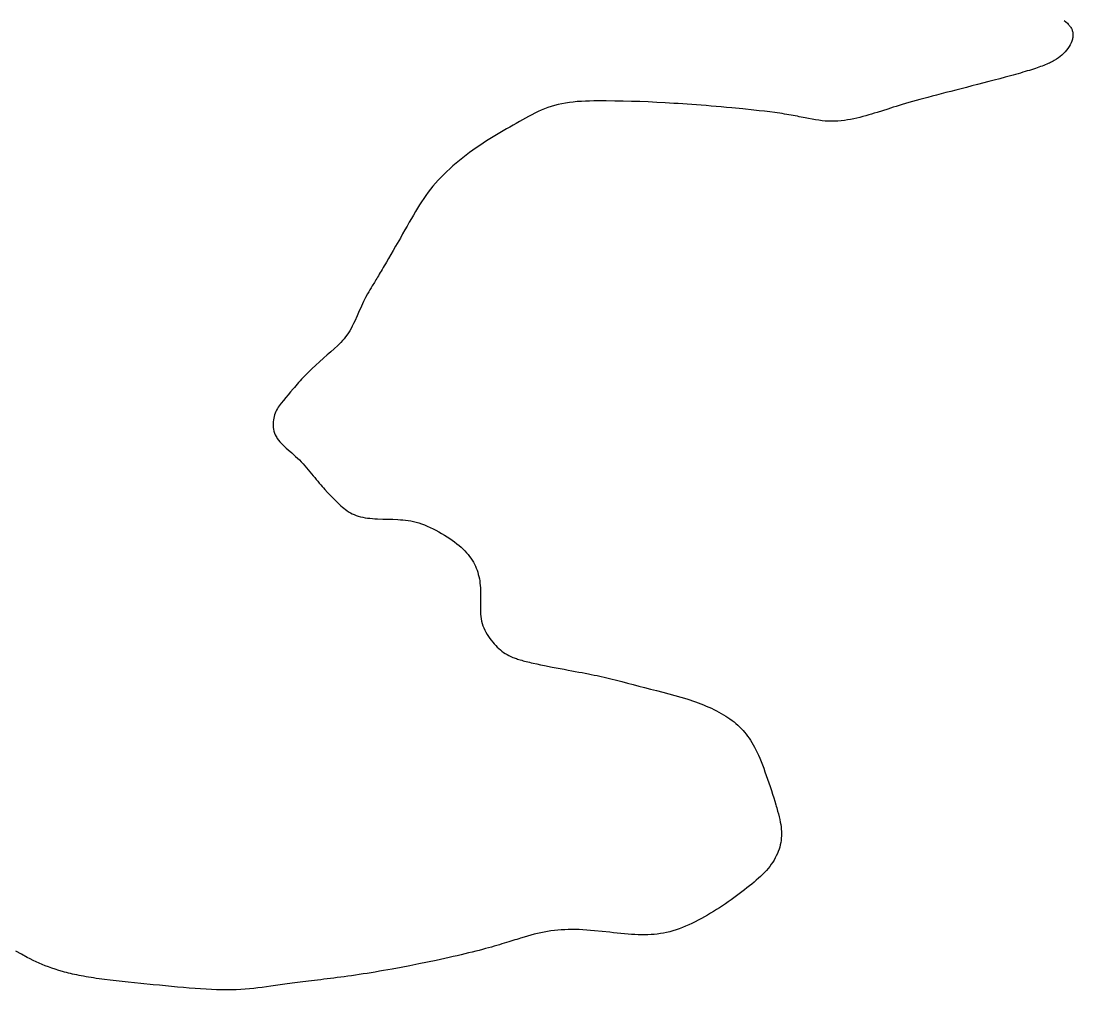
# Model space of a CAD drawing. Header units: millimetres. Extents: x -2265 to 3326, y -936 to 5294.
# Drawn here: x 1348 to 3326, y 358 to 2179 of the extents above; entities that cross this region are included whole.
import ezdxf

# ---------------------------------------------------------------- set-up
doc = ezdxf.new("R2010")
doc.units = ezdxf.units.MM
doc.layers.add('182', color=7, linetype='Continuous')

msp = doc.modelspace()

# ---------------------------------------------------------------- linework, layer by layer
at = {"layer": '182', "elevation": 182}
msp.add_lwpolyline([(3309.5, 2180.1), (3312.6, 2177.5), (3315.5, 2174.9), (3316.8, 2173.6), (3318, 2172.3), (3319.1, 2170.9), (3320.2, 2169.6), (3321.2, 2168.2), (3322.1, 2166.8), (3322.9, 2165.4), (3323.6, 2164), (3324.2, 2162.5), (3324.7, 2161.1), (3325.2, 2159.6), (3325.5, 2158), (3325.7, 2156.5), (3325.9, 2154.9), (3325.9, 2153.2), (3325.9, 2151.6), (3325.7, 2149.9), (3325.5, 2148.3), (3325.2, 2146.6), (3324.8, 2144.9), (3324.3, 2143.1), (3323.7, 2141.4), (3322.3, 2138), (3320.6, 2134.5), (3318.7, 2131.1), (3316.5, 2127.7), (3314, 2124.5), (3311.3, 2121.3), (3308.4, 2118.2), (3305.3, 2115.3), (3302, 2112.5), (3298.5, 2109.8), (3294.8, 2107.3), (3290.7, 2104.9), (3288.6, 2103.7), (3286.4, 2102.5), (3284, 2101.4), (3281.6, 2100.2), (3279.1, 2099.1), (3276.5, 2098), (3273.8, 2096.8), (3271, 2095.7), (3268.1, 2094.6), (3265, 2093.5), (3261.9, 2092.3), (3258.6, 2091.2), (3255.2, 2090), (3251.6, 2088.9), (3247.9, 2087.7), (3244.1, 2086.5), (3240.1, 2085.3), (3236, 2084.1), (3231.7, 2082.8), (3227.3, 2081.5), (3222.8, 2080.2), (3218.2, 2078.9), (3213.4, 2077.6), (3208.6, 2076.3), (3198.7, 2073.6), (3188.5, 2070.8), (3178.1, 2068.1), (3167.6, 2065.3), (3146.4, 2059.8), (3135.9, 2057.1), (3125.6, 2054.5), (3115.5, 2051.9), (3105.7, 2049.4), (3096.2, 2046.9), (3087, 2044.6), (3078.1, 2042.2), (3069.5, 2040), (3061.2, 2037.8), (3053.2, 2035.7), (3045.4, 2033.6), (3038, 2031.6), (3030.9, 2029.6), (3024, 2027.7), (3017.4, 2025.9), (3011.1, 2024), (3005.1, 2022.2), (2999.3, 2020.5), (2993.7, 2018.8), (2988.2, 2017.1), (2983, 2015.4), (2977.8, 2013.8), (2967.6, 2010.6), (2957.6, 2007.4), (2952.4, 2005.9), (2947.3, 2004.3), (2942, 2002.8), (2936.5, 2001.2), (2931, 1999.7), (2925.4, 1998.2), (2919.7, 1996.9), (2913.9, 1995.6), (2908, 1994.4), (2902.1, 1993.3), (2896.2, 1992.4), (2890.2, 1991.7), (2884.2, 1991.2), (2878.2, 1990.9), (2872.3, 1990.8), (2866.3, 1990.9), (2860.3, 1991.3), (2854.3, 1991.9), (2848.2, 1992.7), (2842, 1993.7), (2835.6, 1994.8), (2829, 1996), (2822.2, 1997.3), (2815.1, 1998.7), (2811.5, 1999.4), (2807.8, 2000.1), (2804, 2000.8), (2800.1, 2001.6), (2796.1, 2002.3), (2792, 2003), (2787.9, 2003.7), (2783.6, 2004.4), (2779.2, 2005.1), (2774.7, 2005.8), (2770.1, 2006.4), (2765.5, 2007.1), (2755.9, 2008.3), (2746.1, 2009.6), (2736.1, 2010.7), (2725.9, 2011.9), (2705.4, 2014), (2684.8, 2016), (2674.7, 2016.9), (2664.7, 2017.8), (2655, 2018.6), (2645.5, 2019.4), (2636.2, 2020.2), (2627.1, 2020.9), (2618.1, 2021.6), (2609.4, 2022.3), (2600.8, 2022.9), (2592.3, 2023.5), (2584, 2024), (2575.7, 2024.5), (2559.4, 2025.5), (2543.4, 2026.3), (2527.5, 2027.1), (2511.7, 2027.7), (2495.9, 2028.2), (2480.2, 2028.6), (2464.5, 2028.9), (2448.7, 2029.1), (2433, 2029.1), (2425.1, 2029.1), (2417.3, 2028.9), (2409.5, 2028.6), (2401.8, 2028.2), (2394.2, 2027.7), (2386.7, 2027), (2379.3, 2026.1), (2372.1, 2025.1), (2365.1, 2023.8), (2358.2, 2022.4), (2351.5, 2020.7), (2345, 2018.7), (2338.6, 2016.5), (2332.4, 2014.2), (2326.3, 2011.6), (2320.3, 2008.9), (2314.4, 2006.1), (2308.6, 2003.1), (2302.7, 1999.9), (2296.9, 1996.7), (2285.3, 1990.1), (2279.4, 1986.7), (2273.4, 1983.3), (2267.3, 1979.8), (2261.2, 1976.3), (2255, 1972.7), (2248.8, 1969.1), (2242.5, 1965.4), (2236.2, 1961.6), (2229.9, 1957.7), (2223.5, 1953.8), (2217.1, 1949.7), (2210.7, 1945.5), (2204.3, 1941.1), (2197.9, 1936.6), (2191.5, 1932), (2185.1, 1927.2), (2178.8, 1922.3), (2172.6, 1917.3), (2166.4, 1912.2), (2160.4, 1907), (2154.5, 1901.7), (2148.7, 1896.4), (2143.1, 1890.9), (2137.6, 1885.4), (2132.4, 1879.9), (2127.4, 1874.3), (2122.6, 1868.7), (2118.1, 1863), (2113.7, 1857.3), (2109.5, 1851.6), (2105.5, 1845.7), (2101.5, 1839.7), (2097.7, 1833.7), (2093.8, 1827.5), (2090, 1821.1), (2086.2, 1814.6), (2082.3, 1807.9), (2078.4, 1801), (2074.3, 1793.8), (2070.1, 1786.5), (2065.8, 1779), (2061.5, 1771.3), (2052.6, 1755.9), (2048.2, 1748.2), (2043.8, 1740.7), (2039.5, 1733.2), (2035.3, 1726), (2033.3, 1722.6), (2031.3, 1719.1), (2029.3, 1715.8), (2027.4, 1712.5), (2025.5, 1709.4), (2023.7, 1706.3), (2022, 1703.4), (2020.3, 1700.6), (2018.7, 1697.9), (2017.1, 1695.3), (2015.6, 1692.8), (2014.1, 1690.4), (2012.7, 1688.1), (2011.4, 1685.9), (2010.1, 1683.7), (2008.8, 1681.6), (2006.4, 1677.7), (2004.1, 1673.8), (2002, 1670.2), (1999.9, 1666.6), (1996, 1659.4), (1994.1, 1655.6), (1992.2, 1651.8), (1990.3, 1647.7), (1988.3, 1643.4), (1986.4, 1638.9), (1984.3, 1634.3), (1980.2, 1624.9), (1975.8, 1615.4), (1973.5, 1610.6), (1971.2, 1606), (1968.8, 1601.5), (1966.3, 1597.2), (1963.8, 1593), (1961.1, 1589.1), (1958.4, 1585.4), (1955.6, 1581.9), (1952.8, 1578.6), (1949.8, 1575.3), (1946.8, 1572.2), (1943.7, 1569.2), (1937.4, 1563.4), (1930.7, 1557.6), (1927.3, 1554.6), (1923.9, 1551.6), (1916.8, 1545.4), (1909.6, 1539), (1902.5, 1532.4), (1895.4, 1525.7), (1888.6, 1519.1), (1885.3, 1515.8), (1882.1, 1512.5), (1879, 1509.2), (1876, 1506.1), (1873.1, 1502.9), (1870.3, 1499.8), (1867.6, 1496.7), (1865, 1493.7), (1862.4, 1490.7), (1859.9, 1487.8), (1855.1, 1482.1), (1850.5, 1476.7), (1846, 1471.4), (1841.7, 1466.3), (1837.6, 1461.3), (1835.7, 1458.7), (1833.8, 1456.2), (1832.1, 1453.6), (1830.4, 1450.9), (1828.9, 1448.1), (1827.5, 1445.3), (1826.2, 1442.4), (1825.1, 1439.3), (1824.2, 1436.1), (1823.5, 1432.8), (1822.9, 1429.5), (1822.5, 1426), (1822.3, 1422.5), (1822.4, 1419), (1822.7, 1415.5), (1823.2, 1411.9), (1824, 1408.4), (1825.1, 1404.9), (1826.5, 1401.5), (1828.1, 1398.2), (1829.1, 1396.5), (1830.1, 1394.9), (1832.4, 1391.7), (1834.9, 1388.6), (1837.6, 1385.6), (1840.6, 1382.5), (1843.7, 1379.5), (1847, 1376.5), (1850.4, 1373.5), (1857.5, 1367.4), (1861.1, 1364.2), (1864.7, 1361), (1868.2, 1357.6), (1871.7, 1354.2), (1875.2, 1350.6), (1878.6, 1347), (1885.2, 1339.5), (1891.5, 1332), (1897.7, 1324.7), (1900.6, 1321), (1903.5, 1317.5), (1906.4, 1314.1), (1909.1, 1310.8), (1911.8, 1307.6), (1914.5, 1304.6), (1917.1, 1301.7), (1919.7, 1298.8), (1924.7, 1293.4), (1929.6, 1288.2), (1934.5, 1283.2), (1939.5, 1278.2), (1944.5, 1273.2), (1949.7, 1268.2), (1952.5, 1265.8), (1955.3, 1263.5), (1958.2, 1261.2), (1961.2, 1259), (1964.3, 1256.9), (1967.6, 1255), (1971, 1253.1), (1974.6, 1251.5), (1978.4, 1250), (1982.4, 1248.7), (1986.5, 1247.6), (1990.8, 1246.6), (1995.2, 1245.8), (1999.7, 1245.1), (2004.3, 1244.6), (2009.1, 1244.1), (2013.8, 1243.8), (2018.6, 1243.5), (2028.3, 1243.1), (2038, 1242.9), (2047.5, 1242.7), (2057, 1242.3), (2061.7, 1242), (2066.5, 1241.7), (2071.3, 1241.1), (2076.1, 1240.5), (2081, 1239.7), (2086, 1238.6), (2091, 1237.4), (2096.2, 1235.9), (2101.4, 1234.2), (2106.8, 1232.2), (2112.2, 1230), (2117.6, 1227.6), (2123, 1225), (2128.5, 1222.3), (2133.8, 1219.4), (2139.1, 1216.3), (2144.3, 1213.2), (2149.4, 1210), (2154.3, 1206.7), (2159.1, 1203.4), (2163.6, 1200.1), (2167.9, 1196.8), (2171.9, 1193.4), (2175.8, 1190.1), (2179.4, 1186.8), (2182.8, 1183.4), (2186, 1180), (2188.9, 1176.5), (2191.7, 1173.1), (2194.3, 1169.6), (2196.6, 1166), (2198.8, 1162.4), (2200.8, 1158.7), (2202.6, 1154.9), (2204.2, 1151.1), (2205.7, 1147.2), (2207, 1143.3), (2208.1, 1139.2), (2209.1, 1135.2), (2210, 1131), (2210.7, 1126.8), (2211.2, 1122.6), (2211.7, 1118.3), (2212, 1114), (2212.2, 1109.6), (2212.4, 1105.2), (2212.4, 1100.7), (2212.3, 1096.3), (2212.1, 1087.2), (2211.9, 1078.2), (2211.9, 1073.6), (2212, 1069.1), (2212.3, 1064.6), (2212.7, 1060.2), (2213.3, 1055.8), (2214.2, 1051.4), (2215.3, 1047), (2216.7, 1042.7), (2218.3, 1038.5), (2220.2, 1034.4), (2222.3, 1030.4), (2224.6, 1026.4), (2227, 1022.6), (2229.6, 1018.9), (2232.3, 1015.3), (2235.1, 1011.9), (2238, 1008.6), (2240.9, 1005.5), (2243.8, 1002.5), (2246.8, 999.8), (2249.7, 997.2), (2252.6, 994.8), (2255.7, 992.6), (2258.8, 990.5), (2262.1, 988.6), (2265.5, 986.7), (2269.2, 984.9), (2273.2, 983.3), (2275.2, 982.5), (2277.4, 981.6), (2279.6, 980.9), (2282, 980.1), (2284.4, 979.3), (2286.9, 978.5), (2289.6, 977.8), (2292.3, 977), (2295.1, 976.2), (2298.1, 975.5), (2301.2, 974.7), (2304.3, 974), (2307.6, 973.2), (2310.9, 972.4), (2317.8, 970.9), (2325, 969.4), (2332.3, 967.9), (2347.2, 965), (2362.2, 962.1), (2369.6, 960.8), (2376.8, 959.5), (2383.7, 958.2), (2390.4, 956.9), (2396.9, 955.7), (2403.1, 954.6), (2409, 953.4), (2414.9, 952.3), (2420.5, 951.2), (2426, 950.1), (2431.4, 948.9), (2436.6, 947.8), (2447, 945.5), (2457.3, 943.1), (2467.6, 940.5), (2477.9, 937.8), (2488.4, 935), (2499, 932.2), (2509.8, 929.3), (2520.7, 926.5), (2531.9, 923.6), (2543.3, 920.8), (2554.7, 917.9), (2566.1, 915), (2577.5, 911.9), (2588.8, 908.7), (2599.9, 905.3), (2605.4, 903.6), (2610.8, 901.8), (2616.1, 899.9), (2621.3, 897.9), (2626.5, 896), (2631.6, 893.9), (2636.6, 891.8), (2641.5, 889.7), (2646.3, 887.5), (2651.1, 885.2), (2655.7, 882.8), (2660.2, 880.5), (2664.6, 878), (2668.9, 875.5), (2673.1, 872.9), (2677.2, 870.2), (2681.2, 867.5), (2685, 864.7), (2688.8, 861.8), (2692.4, 858.8), (2695.9, 855.7), (2699.3, 852.6), (2702.5, 849.4), (2705.7, 846), (2708.7, 842.6), (2711.6, 839), (2714.4, 835.4), (2717.1, 831.6), (2719.8, 827.6), (2722.3, 823.4), (2724.9, 819.1), (2727.3, 814.5), (2729.8, 809.7), (2732.2, 804.6), (2734.7, 799.3), (2737.1, 793.7), (2739.6, 787.7), (2742, 781.5), (2744.5, 775), (2747, 768.3), (2749.5, 761.4), (2752, 754.4), (2756.8, 740.3), (2759.1, 733.2), (2761.4, 726.3), (2763.5, 719.5), (2765.5, 712.8), (2767.4, 706.4), (2768.3, 703.4), (2769.2, 700.3), (2770, 697.4), (2770.8, 694.5), (2772.3, 689), (2773.6, 683.7), (2774.7, 678.7), (2775.7, 673.8), (2776.6, 669.2), (2777.2, 664.7), (2777.7, 660.3), (2778, 656), (2778.1, 651.8), (2778, 647.6), (2777.7, 643.4), (2777.3, 639.3), (2776.6, 635.1), (2775.7, 631), (2774.6, 626.8), (2773.4, 622.7), (2771.9, 618.5), (2770.2, 614.4), (2768.3, 610.3), (2766.3, 606.3), (2764, 602.2), (2761.5, 598.3), (2758.8, 594.3), (2756, 590.5), (2752.9, 586.6), (2749.6, 582.8), (2746.2, 579.1), (2742.5, 575.4), (2738.8, 571.7), (2734.8, 568.1), (2730.7, 564.4), (2726.5, 560.8), (2722.1, 557.2), (2717.6, 553.6), (2713, 549.9), (2708.3, 546.2), (2703.4, 542.5), (2698.5, 538.8), (2693.5, 535.1), (2688.4, 531.3), (2683.2, 527.6), (2677.9, 523.8), (2672.6, 520.1), (2667.1, 516.4), (2661.6, 512.8), (2656.1, 509.2), (2650.5, 505.7), (2644.8, 502.2), (2639, 498.8), (2633.2, 495.5), (2627.4, 492.2), (2621.5, 489.1), (2615.6, 486.1), (2609.7, 483.3), (2603.7, 480.5), (2597.8, 478), (2591.8, 475.6), (2585.8, 473.3), (2579.9, 471.2), (2573.9, 469.4), (2568, 467.7), (2562.1, 466.3), (2556.3, 465), (2550.5, 464), (2544.6, 463.2), (2538.8, 462.6), (2532.9, 462.2), (2527, 461.9), (2521, 461.8), (2515, 461.8), (2508.8, 462), (2502.6, 462.2), (2496.2, 462.6), (2489.7, 463.1), (2483.1, 463.7), (2476.3, 464.4), (2469.4, 465.1), (2462.3, 465.8), (2455.2, 466.6), (2440.8, 468.1), (2426.3, 469.5), (2419.1, 470.2), (2411.9, 470.7), (2404.8, 471.1), (2397.7, 471.5), (2390.8, 471.6), (2383.9, 471.7), (2377.2, 471.6), (2370.5, 471.4), (2363.9, 471), (2357.4, 470.5), (2351, 469.8), (2344.6, 469), (2338.2, 468.1), (2332, 467), (2325.7, 465.8), (2319.5, 464.4), (2313.3, 462.9), (2307.1, 461.3), (2300.8, 459.5), (2294.3, 457.6), (2287.6, 455.5), (2284.2, 454.4), (2280.6, 453.3), (2277, 452.1), (2273.2, 451), (2269.4, 449.7), (2265.3, 448.5), (2261.2, 447.2), (2256.9, 445.9), (2252.4, 444.6), (2247.8, 443.2), (2243, 441.8), (2238, 440.3), (2232.8, 438.8), (2227.3, 437.3), (2221.7, 435.8), (2215.8, 434.2), (2209.7, 432.6), (2203.3, 431), (2196.7, 429.4), (2189.9, 427.7), (2182.9, 426), (2175.6, 424.3), (2168.2, 422.5), (2160.7, 420.8), (2153, 419.1), (2145.1, 417.3), (2137.2, 415.6), (2129.1, 413.8), (2112.7, 410.4), (2096.1, 407), (2079.5, 403.7), (2062.8, 400.5), (2046.3, 397.4), (2038.2, 396), (2030.1, 394.5), (2022.1, 393.2), (2014.3, 391.8), (2006.5, 390.6), (1998.9, 389.4), (1991.5, 388.2), (1984.1, 387.1), (1976.9, 386.1), (1969.9, 385), (1962.9, 384.1), (1956.1, 383.1), (1949.4, 382.2), (1942.8, 381.4), (1936.4, 380.6), (1930.1, 379.8), (1923.9, 379), (1917.8, 378.3), (1911.8, 377.5), (1906, 376.8), (1900.2, 376.2), (1894.6, 375.5), (1889.1, 374.9), (1883.7, 374.2), (1878.4, 373.6), (1873.2, 373), (1868.1, 372.3), (1863.1, 371.7), (1858.2, 371.1), (1853.5, 370.4), (1848.8, 369.8), (1844.2, 369.2), (1835.3, 367.9), (1826.6, 366.6), (1818.2, 365.4), (1810, 364.2), (1801.9, 363), (1793.9, 362), (1785.9, 361), (1777.8, 360.2), (1769.7, 359.4), (1761.4, 358.9), (1752.9, 358.5), (1748.5, 358.3), (1744.1, 358.2), (1739.6, 358.2), (1735.1, 358.2), (1725.8, 358.3), (1716.2, 358.6), (1706.4, 359), (1696.3, 359.6), (1686, 360.2), (1675.5, 361), (1664.8, 361.8), (1653.9, 362.7), (1642.8, 363.7), (1631.6, 364.7), (1620.2, 365.8), (1608.6, 366.9), (1596.9, 368), (1573.5, 370.2), (1561.7, 371.4), (1550.1, 372.6), (1538.7, 373.8), (1527.4, 375.1), (1516.3, 376.5), (1505.5, 377.8), (1500.3, 378.5), (1495.1, 379.2), (1490, 380), (1485, 380.7), (1480.2, 381.5), (1475.4, 382.3), (1470.8, 383.1), (1466.2, 383.9), (1461.8, 384.7), (1457.5, 385.5), (1453.3, 386.4), (1449.2, 387.3), (1445.2, 388.1), (1441.2, 389), (1437.4, 390), (1433.7, 390.9), (1430, 391.9), (1426.4, 392.9), (1419.5, 394.9), (1412.8, 397), (1406.3, 399.1), (1400.1, 401.4), (1394.1, 403.7), (1388.2, 406.1), (1382.5, 408.6), (1376.8, 411.2), (1371.3, 413.8), (1365.8, 416.6), (1360.3, 419.4), (1349.5, 425.2), (1338.5, 431.3)], dxfattribs=at)

doc.saveas('drawing.dxf')
